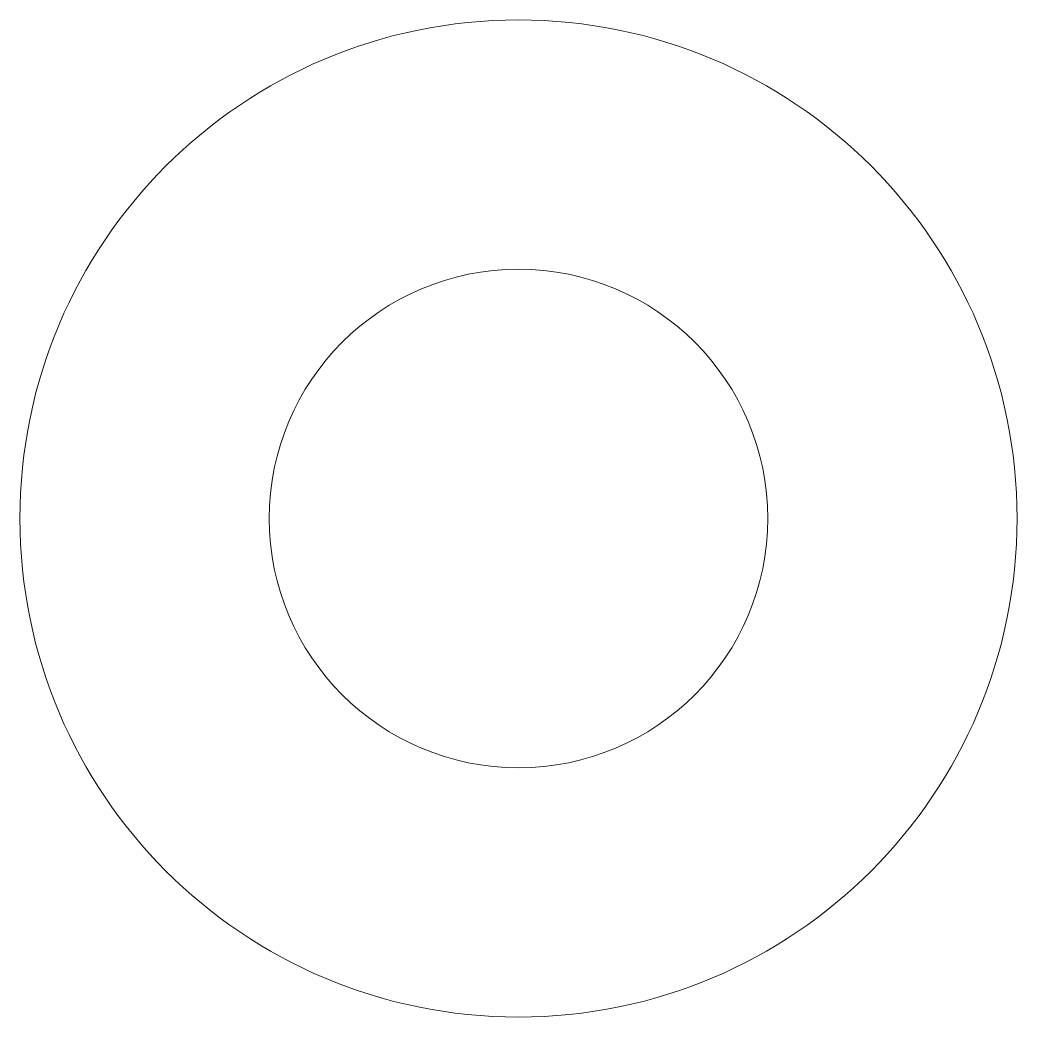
# Model space of a CAD drawing. Header units: millimetres. Extents: x -10 to 10, y -10 to 10.
import ezdxf

# ---------------------------------------------------------------- set-up
doc = ezdxf.new("R2010")
doc.units = ezdxf.units.MM
doc.header["$MEASUREMENT"] = 0
doc.layers.add('KnobSpacer', color=7, linetype='Continuous')

msp = doc.modelspace()

# ---------------------------------------------------------------- linework, layer by layer
at = {"layer": 'KnobSpacer', "color": 22, "lineweight": 9}
msp.add_ellipse((0, 0), major_axis=(0, 10), ratio=1, dxfattribs=at)
at = {"layer": 'KnobSpacer', "color": 114, "lineweight": 9}
msp.add_ellipse((0, 0), major_axis=(0, 5), ratio=1, dxfattribs=at)

doc.saveas('drawing.dxf')
